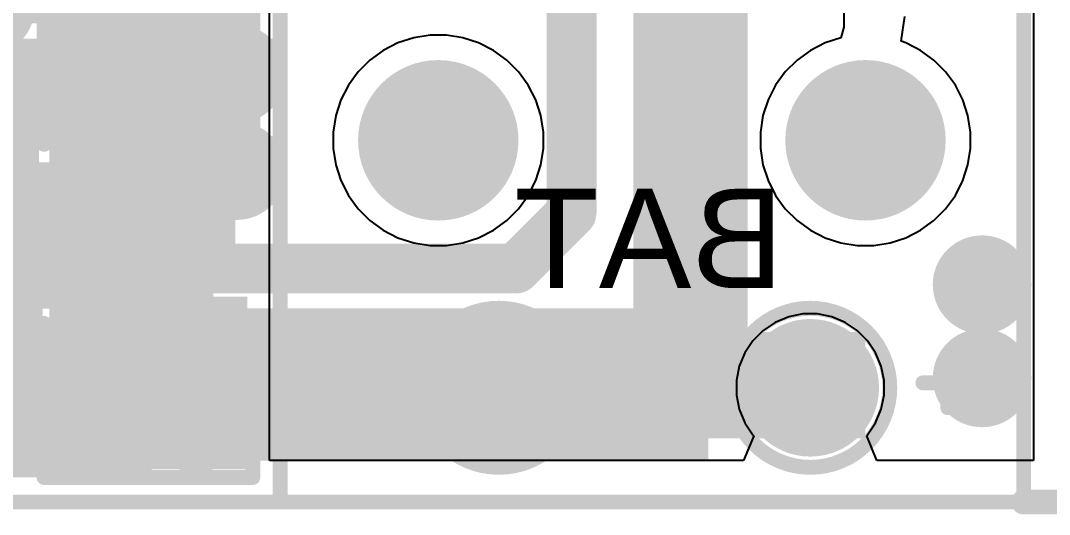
# Model space of a CAD drawing. Header units: millimetres. Extents: x -1.53 to 3.03, y -0.09 to 2.17.
# Drawn here: x 0.1208 to 0.3278, y -0.0025 to 0.0968 of the extents above; entities that cross this region are included whole.
import ezdxf

# ---------------------------------------------------------------- set-up
doc = ezdxf.new("R2010")
doc.units = ezdxf.units.MM
doc.header["$MEASUREMENT"] = 0
for name, color, linetype in [('BottomLayer', 5, 'Continuous'), ('BottomOverlay', 54, 'Continuous'), ('BottomPaste', 16, 'Continuous'), ('BottomSolder', 6, 'Continuous'), ('Mechanical1', 6, 'Continuous'), ('Mechanical2', 216, 'Continuous'), ('PadHoleLayer', 156, 'Continuous'), ('TopLayer', 1, 'Continuous'), ('TopOverlay', 2, 'Continuous'), ('TopPaste', 8, 'Continuous'), ('TopSolder', 216, 'Continuous'), ('ViaHoleLayer', 16, 'Continuous')]:
    doc.layers.add(name, color=color, linetype=linetype)
doc.styles.add('Arial', font='', dxfattribs={"height": 0.2})
doc.styles.get('Arial').set_extended_font_data('Arial')

# ---------------------------------------------------------------- blocks, each defined once
blk = doc.blocks.new('DC_096_3')
at = {"layer": 'BottomSolder'}
h = blk.add_hatch(color=6, dxfattribs=at)
edge = h.paths.add_edge_path()
edge.add_arc((0.05512, 0.04905), 0.00197, 0, 360)
h = blk.add_hatch(color=6, dxfattribs=at)
edge = h.paths.add_edge_path()
edge.add_arc((0.05512, -0.03691), 0.00197, 0, 360)
at = {"layer": 'PadHoleLayer'}
h = blk.add_hatch(color=156, dxfattribs=at)
edge = h.paths.add_edge_path()
edge.add_arc((0.05512, 0.04905), 0.01614, 0, 360)
h = blk.add_hatch(color=156, dxfattribs=at)
edge = h.paths.add_edge_path()
edge.add_arc((0.05512, -0.03691), 0.01614, 0, 360)
at = {"layer": 'TopLayer'}
for points in [[(-0.08071, 0.08087), (-0.02953, 0.08087), (-0.02953, 0.01001), (-0.08071, 0.01001)], [(-0.08071, -0.02936), (-0.02953, -0.02936), (-0.02953, -0.06873), (-0.08071, -0.06873)]]:
    blk.add_hatch(color=1, dxfattribs=at).paths.add_polyline_path(points)
at = {"layer": 'TopPaste'}
for points in [[(-0.08071, 0.08087), (-0.02953, 0.08087), (-0.02953, 0.01001), (-0.08071, 0.01001)], [(-0.08071, -0.02936), (-0.02953, -0.02936), (-0.02953, -0.06873), (-0.08071, -0.06873)]]:
    blk.add_hatch(color=8, dxfattribs=at).paths.add_polyline_path(points)
at = {"layer": 'TopSolder'}
for points in [[(-0.08268, 0.08284), (-0.02756, 0.08284), (-0.02756, 0.00804), (-0.08268, 0.00804)], [(-0.08268, -0.02739), (-0.02756, -0.02739), (-0.02756, -0.0707), (-0.08268, -0.0707)]]:
    blk.add_hatch(color=216, dxfattribs=at).paths.add_polyline_path(points)
h = blk.add_hatch(color=216, dxfattribs=at)
edge = h.paths.add_edge_path()
edge.add_arc((0.05512, 0.04905), 0.00197, 0, 360)
h = blk.add_hatch(color=216, dxfattribs=at)
edge = h.paths.add_edge_path()
edge.add_arc((0.05512, -0.03691), 0.00197, 0, 360)
at = {"layer": 'TopOverlay'}
for points, const_width in [([(-0.08071, -0.06873), (-0.08071, 0.08087)], 0.003), ([(-0.02321, 0.04437), (-0.01821, 0.04937)], 0.00787), ([(-0.01821, 0.03937), (-0.01821, 0.04937)], 0.00787), ([(-0.01821, 0.03937), (-0.02321, 0.04437)], 0.00787)]:
    blk.add_lwpolyline(points, dxfattribs=dict(at, const_width=const_width))
for points, const_width in [([(-0.08146, 0.08087, 1), (-0.07996, 0.08087, 1)], 0.0015), ([(-0.02018, 0.04937, 1), (-0.01624, 0.04937, 1)], 0.00394), ([(-0.02018, 0.04937, 1), (-0.01624, 0.04937, 1)], 0.00394), ([(-0.02518, 0.04437, 1), (-0.02124, 0.04437, 1)], 0.00394), ([(-0.02518, 0.04437, 1), (-0.02124, 0.04437, 1)], 0.00394), ([(-0.02018, 0.03937, 1), (-0.01624, 0.03937, 1)], 0.00394), ([(-0.02018, 0.03937, 1), (-0.01624, 0.03937, 1)], 0.00394), ([(-0.08146, -0.06873, 1), (-0.07996, -0.06873, 1)], 0.0015)]:
    blk.add_lwpolyline(points, format="xyb", close=True, dxfattribs=dict(at, const_width=const_width))
blk = doc.blocks.new('14_LGA__2_5_3__7')
at = {"layer": 'TopLayer'}
for points in [[(-0.02657, 0.02382), (-0.02657, 0.04783), (-0.0128, 0.04783), (-0.0128, 0.02382)], [(-0.00689, 0.02382), (-0.00689, 0.04783), (0.00689, 0.04783), (0.00689, 0.02382)], [(0.0128, 0.02382), (0.0128, 0.04783), (0.02657, 0.04783), (0.02657, 0.02382)], [(-0.03366, 0.02264), (-0.05768, 0.02264), (-0.05768, 0.03642), (-0.03366, 0.03642)], [(0.05768, 0.02264), (0.03366, 0.02264), (0.03366, 0.03642), (0.05768, 0.03642)], [(-0.03366, 0.00295), (-0.05768, 0.00295), (-0.05768, 0.01673), (-0.03366, 0.01673)], [(0.05768, 0.00295), (0.03366, 0.00295), (0.03366, 0.01673), (0.05768, 0.01673)], [(-0.03366, -0.01673), (-0.05768, -0.01673), (-0.05768, -0.00295), (-0.03366, -0.00295)], [(0.05768, -0.01673), (0.03366, -0.01673), (0.03366, -0.00295), (0.05768, -0.00295)], [(-0.03366, -0.03642), (-0.05768, -0.03642), (-0.05768, -0.02264), (-0.03366, -0.02264)], [(0.05768, -0.03642), (0.03366, -0.03642), (0.03366, -0.02264), (0.05768, -0.02264)], [(-0.02657, -0.04783), (-0.02657, -0.02382), (-0.0128, -0.02382), (-0.0128, -0.04783)], [(-0.00689, -0.04783), (-0.00689, -0.02382), (0.00689, -0.02382), (0.00689, -0.04783)], [(0.0128, -0.04783), (0.0128, -0.02382), (0.02657, -0.02382), (0.02657, -0.04783)]]:
    blk.add_hatch(color=1, dxfattribs=at).paths.add_polyline_path(points)
at = {"layer": 'TopPaste'}
for points in [[(-0.02657, 0.02382), (-0.02657, 0.04783), (-0.0128, 0.04783), (-0.0128, 0.02382)], [(-0.00689, 0.02382), (-0.00689, 0.04783), (0.00689, 0.04783), (0.00689, 0.02382)], [(0.0128, 0.02382), (0.0128, 0.04783), (0.02657, 0.04783), (0.02657, 0.02382)], [(-0.03366, 0.02264), (-0.05768, 0.02264), (-0.05768, 0.03642), (-0.03366, 0.03642)], [(0.05768, 0.02264), (0.03366, 0.02264), (0.03366, 0.03642), (0.05768, 0.03642)], [(-0.03366, 0.00295), (-0.05768, 0.00295), (-0.05768, 0.01673), (-0.03366, 0.01673)], [(0.05768, 0.00295), (0.03366, 0.00295), (0.03366, 0.01673), (0.05768, 0.01673)], [(-0.03366, -0.01673), (-0.05768, -0.01673), (-0.05768, -0.00295), (-0.03366, -0.00295)], [(0.05768, -0.01673), (0.03366, -0.01673), (0.03366, -0.00295), (0.05768, -0.00295)], [(-0.03366, -0.03642), (-0.05768, -0.03642), (-0.05768, -0.02264), (-0.03366, -0.02264)], [(0.05768, -0.03642), (0.03366, -0.03642), (0.03366, -0.02264), (0.05768, -0.02264)], [(-0.02657, -0.04783), (-0.02657, -0.02382), (-0.0128, -0.02382), (-0.0128, -0.04783)], [(-0.00689, -0.04783), (-0.00689, -0.02382), (0.00689, -0.02382), (0.00689, -0.04783)], [(0.0128, -0.04783), (0.0128, -0.02382), (0.02657, -0.02382), (0.02657, -0.04783)]]:
    blk.add_hatch(color=8, dxfattribs=at).paths.add_polyline_path(points)
at = {"layer": 'TopSolder'}
for points in [[(-0.03057, 0.01982), (-0.03057, 0.05183), (-0.0088, 0.05183), (-0.0088, 0.01982)], [(-0.01089, 0.01982), (-0.01089, 0.05183), (0.01089, 0.05183), (0.01089, 0.01982)], [(0.0088, 0.01982), (0.0088, 0.05183), (0.03057, 0.05183), (0.03057, 0.01982)], [(-0.02966, 0.01864), (-0.06168, 0.01864), (-0.06168, 0.04042), (-0.02966, 0.04042)], [(0.06168, 0.01864), (0.02966, 0.01864), (0.02966, 0.04042), (0.06168, 0.04042)], [(-0.02966, -0.00105), (-0.06168, -0.00105), (-0.06168, 0.02073), (-0.02966, 0.02073)], [(0.06168, -0.00105), (0.02966, -0.00105), (0.02966, 0.02073), (0.06168, 0.02073)], [(-0.02966, -0.02073), (-0.06168, -0.02073), (-0.06168, 0.00105), (-0.02966, 0.00105)], [(0.06168, -0.02073), (0.02966, -0.02073), (0.02966, 0.00105), (0.06168, 0.00105)], [(-0.02966, -0.04042), (-0.06168, -0.04042), (-0.06168, -0.01864), (-0.02966, -0.01864)], [(-0.03057, -0.05183), (-0.03057, -0.01982), (-0.0088, -0.01982), (-0.0088, -0.05183)], [(-0.01089, -0.05183), (-0.01089, -0.01982), (0.01089, -0.01982), (0.01089, -0.05183)], [(0.0088, -0.05183), (0.0088, -0.01982), (0.03057, -0.01982), (0.03057, -0.05183)], [(0.06168, -0.04042), (0.02966, -0.04042), (0.02966, -0.01864), (0.06168, -0.01864)]]:
    blk.add_hatch(color=216, dxfattribs=at).paths.add_polyline_path(points)
at = {"layer": 'TopOverlay', "const_width": 0.003}
for points in [[(-0.06102, 0.04724), (-0.06102, 0.05118)], [(-0.0374, 0.05118), (-0.06102, 0.05118)], [(0.06102, 0.05118), (0.0374, 0.05118)], [(0.06102, 0.04724), (0.06102, 0.05118)], [(-0.06102, -0.05118), (-0.06102, -0.04724)], [(0.06102, -0.05118), (0.06102, -0.04724)], [(-0.0374, -0.05118), (-0.06102, -0.05118)], [(0.06102, -0.05118), (0.0374, -0.05118)]]:
    blk.add_lwpolyline(points, dxfattribs=at)
at = {"layer": 'TopOverlay', "const_width": 0.0015}
for points in [[(-0.06177, 0.05118, 1), (-0.06027, 0.05118, 1)], [(-0.06177, 0.05118, 1), (-0.06027, 0.05118, 1)], [(-0.03815, 0.05118, 1), (-0.03665, 0.05118, 1)], [(0.03665, 0.05118, 1), (0.03815, 0.05118, 1)], [(0.06027, 0.05118, 1), (0.06177, 0.05118, 1)], [(0.06027, 0.05118, 1), (0.06177, 0.05118, 1)], [(-0.06177, 0.04724, 1), (-0.06027, 0.04724, 1)], [(0.06027, 0.04724, 1), (0.06177, 0.04724, 1)], [(-0.06177, -0.04724, 1), (-0.06027, -0.04724, 1)], [(0.06027, -0.04724, 1), (0.06177, -0.04724, 1)], [(-0.06177, -0.05118, 1), (-0.06027, -0.05118, 1)], [(-0.06177, -0.05118, 1), (-0.06027, -0.05118, 1)], [(-0.03815, -0.05118, 1), (-0.03665, -0.05118, 1)], [(0.03665, -0.05118, 1), (0.03815, -0.05118, 1)], [(0.06027, -0.05118, 1), (0.06177, -0.05118, 1)], [(0.06027, -0.05118, 1), (0.06177, -0.05118, 1)]]:
    blk.add_lwpolyline(points, format="xyb", close=True, dxfattribs=at)
blk = doc.blocks.new('1_S______P___0_5___B_33')
at = {"layer": 'BottomLayer'}
h = blk.add_hatch(color=5, dxfattribs=at)
edge = h.paths.add_edge_path()
edge.add_arc((0, 0), 0.00984, 0, 360)
at = {"layer": 'BottomPaste'}
h = blk.add_hatch(color=16, dxfattribs=at)
edge = h.paths.add_edge_path()
edge.add_arc((0, 0), 0.00984, 0, 360)
at = {"layer": 'BottomSolder'}
h = blk.add_hatch(color=6, dxfattribs=at)
edge = h.paths.add_edge_path()
edge.add_arc((0, 0), 0.01384, 0, 360)
at = {"layer": 'BottomOverlay'}
for points, const_width in [([(0.016, 0, 1), (-0.016, 0, 1)], 0.003), ([(-0.01675, 0, 1), (-0.01525, 0, 1)], 0.0015), ([(0.01525, 0, 1), (0.01675, 0, 1)], 0.0015)]:
    blk.add_lwpolyline(points, format="xyb", close=True, dxfattribs=dict(at, const_width=const_width))
blk = doc.blocks.new('1_S______P___0_5___B_34')
at = {"layer": 'BottomLayer'}
h = blk.add_hatch(color=5, dxfattribs=at)
edge = h.paths.add_edge_path()
edge.add_arc((0, 0), 0.00984, 0, 360)
at = {"layer": 'BottomPaste'}
h = blk.add_hatch(color=16, dxfattribs=at)
edge = h.paths.add_edge_path()
edge.add_arc((0, 0), 0.00984, 0, 360)
at = {"layer": 'BottomSolder'}
h = blk.add_hatch(color=6, dxfattribs=at)
edge = h.paths.add_edge_path()
edge.add_arc((0, 0), 0.01384, 0, 360)
at = {"layer": 'BottomOverlay'}
for points, const_width in [([(0.016, 0, 1), (-0.016, 0, 1)], 0.003), ([(-0.01675, 0, 1), (-0.01525, 0, 1)], 0.0015), ([(0.01525, 0, 1), (0.01675, 0, 1)], 0.0015)]:
    blk.add_lwpolyline(points, format="xyb", close=True, dxfattribs=dict(at, const_width=const_width))
blk = doc.blocks.new('C___0603_B_43')
at = {"layer": 'BottomLayer'}
for points in [[(-0.045, -0.0175), (-0.045, 0.0175), (-0.015, 0.0175), (-0.015, -0.0175)], [(0.015, -0.0175), (0.015, 0.0175), (0.045, 0.0175), (0.045, -0.0175)]]:
    blk.add_hatch(color=5, dxfattribs=at).paths.add_polyline_path(points)
at = {"layer": 'BottomPaste'}
for points in [[(-0.045, -0.0175), (-0.045, 0.0175), (-0.015, 0.0175), (-0.015, -0.0175)], [(0.015, -0.0175), (0.015, 0.0175), (0.045, 0.0175), (0.045, -0.0175)]]:
    blk.add_hatch(color=16, dxfattribs=at).paths.add_polyline_path(points)
at = {"layer": 'BottomSolder'}
for points in [[(-0.04736, -0.01986), (-0.04736, 0.01986), (-0.01264, 0.01986), (-0.01264, -0.01986)], [(0.01264, -0.01986), (0.01264, 0.01986), (0.04736, 0.01986), (0.04736, -0.01986)]]:
    blk.add_hatch(color=6, dxfattribs=at).paths.add_polyline_path(points)
at = {"layer": 'BottomOverlay', "const_width": 0.003}
for points in [[(-0.049, 0.021), (-0.018, 0.021)], [(-0.049, 0.021), (-0.049, -0.021)], [(0.018, 0.021), (0.049, 0.021)], [(0.049, 0.021), (0.049, -0.021)], [(-0.049, -0.021), (-0.018, -0.021)], [(0.018, -0.021), (0.049, -0.021)]]:
    blk.add_lwpolyline(points, dxfattribs=at)
at = {"layer": 'BottomOverlay', "const_width": 0.0015}
for points in [[(-0.04975, 0.021, 1), (-0.04825, 0.021, 1)], [(-0.04975, 0.021, 1), (-0.04825, 0.021, 1)], [(-0.01875, 0.021, 1), (-0.01725, 0.021, 1)], [(0.01725, 0.021, 1), (0.01875, 0.021, 1)], [(0.04825, 0.021, 1), (0.04975, 0.021, 1)], [(0.04825, 0.021, 1), (0.04975, 0.021, 1)], [(-0.04975, -0.021, 1), (-0.04825, -0.021, 1)], [(-0.04975, -0.021, 1), (-0.04825, -0.021, 1)], [(-0.01875, -0.021, 1), (-0.01725, -0.021, 1)], [(0.01725, -0.021, 1), (0.01875, -0.021, 1)], [(0.04825, -0.021, 1), (0.04975, -0.021, 1)], [(0.04825, -0.021, 1), (0.04975, -0.021, 1)]]:
    blk.add_lwpolyline(points, format="xyb", close=True, dxfattribs=at)

msp = doc.modelspace()

# ---------------------------------------------------------------- hatches: boundary and pattern name
at = {"layer": 'BottomLayer'}
for points in [[(0.12901, 0.08781), (0.14089, 0.08781), (0.14089, 0.12125), (0.12901, 0.12125)], [(0.12901, 0.05604), (0.16401, 0.05604), (0.16401, 0.08781), (0.12901, 0.08781)], [(0.07432, 0.04542), (0.16401, 0.04542), (0.16401, 0.06831), (0.07432, 0.06831)], [(0.06628, 0.02643), (0.12524, 0.02643), (0.12524, 0.04112), (0.06628, 0.04112)], [(0.16166, 0.00834), (0.25913, 0.00834), (0.25913, 0.03892), (0.16166, 0.03892)], [(0.00994, 0.00834), (0.18324, 0.00834), (0.18324, 0.02326), (0.00994, 0.02326)]]:
    msp.add_hatch(color=5, dxfattribs=at).paths.add_polyline_path(points)
h = msp.add_hatch(color=5, dxfattribs=at)
edge = h.paths.add_edge_path()
edge.add_arc((0.31423, 0.04372), 0.00591, 0, 360)
h = msp.add_hatch(color=5, dxfattribs=at)
edge = h.paths.add_edge_path()
edge.add_arc((0.31423, 0.02495), 0.00591, 0, 360)
h = msp.add_hatch(color=5, dxfattribs=at)
edge = h.paths.add_edge_path()
edge.add_arc((0.27967, 0.02297), 0.00591, 0, 360)
at = {"layer": 'BottomSolder'}
h = msp.add_hatch(color=6, dxfattribs=at)
edge = h.paths.add_edge_path()
edge.add_arc((0.11378, 0.09969), 0.00991, 0, 360)
h = msp.add_hatch(color=6, dxfattribs=at)
edge = h.paths.add_edge_path()
edge.add_arc((0.31423, 0.04372), 0.00991, 0, 360)
h = msp.add_hatch(color=6, dxfattribs=at)
edge = h.paths.add_edge_path()
edge.add_arc((0.11347, 0.034), 0.00991, 0, 360)
h = msp.add_hatch(color=6, dxfattribs=at)
edge = h.paths.add_edge_path()
edge.add_arc((0.31423, 0.02495), 0.00991, 0, 360)
h = msp.add_hatch(color=6, dxfattribs=at)
edge = h.paths.add_edge_path()
edge.add_arc((0.27967, 0.02297), 0.00991, 0, 360)
at = {"layer": 'TopLayer'}
for points in [[(0.24409, 0.0187), (0.26709, 0.0187), (0.26709, 0.14617), (0.24409, 0.14617)], [(0.10261, 0.03888), (0.12448, 0.03888), (0.12448, 0.09321), (0.10261, 0.09321)], [(0.13553, 0.07943), (0.17261, 0.07943), (0.17261, 0.09321), (0.13553, 0.09321)], [(0.13553, 0.05975), (0.17261, 0.05975), (0.17261, 0.07353), (0.13553, 0.07353)], [(0.10776, 0.03888), (0.15955, 0.03888), (0.15955, 0.05414), (0.10776, 0.05414)], [(0.24409, 0.0128), (0.29072, 0.0128), (0.29072, 0.03416), (0.24409, 0.03416)]]:
    msp.add_hatch(color=1, dxfattribs=at).paths.add_polyline_path(points)
h = msp.add_hatch(color=1, dxfattribs=at)
edge = h.paths.add_edge_path()
edge.add_arc((0.16425, 0.0861), 0.00591, 0, 360)
h = msp.add_hatch(color=1, dxfattribs=at)
edge = h.paths.add_edge_path()
edge.add_arc((0.16425, 0.06664), 0.00591, 0, 360)
h = msp.add_hatch(color=1, dxfattribs=at)
edge = h.paths.add_edge_path()
edge.add_arc((0.27967, 0.02297), 0.00591, 0, 360)
at = {"layer": 'TopSolder'}
h = msp.add_hatch(color=216, dxfattribs=at)
edge = h.paths.add_edge_path()
edge.add_arc((0.16425, 0.0861), 0.00991, 0, 360)
h = msp.add_hatch(color=216, dxfattribs=at)
edge = h.paths.add_edge_path()
edge.add_arc((0.16425, 0.06664), 0.00991, 0, 360)
h = msp.add_hatch(color=216, dxfattribs=at)
edge = h.paths.add_edge_path()
edge.add_arc((0.27967, 0.02297), 0.00991, 0, 360)
at = {"layer": 'ViaHoleLayer'}
h = msp.add_hatch(color=16, dxfattribs=at)
edge = h.paths.add_edge_path()
edge.add_arc((0.16425, 0.0861), 0.00295, 0, 360)
h = msp.add_hatch(color=16, dxfattribs=at)
edge = h.paths.add_edge_path()
edge.add_arc((0.16425, 0.06664), 0.00295, 0, 360)
h = msp.add_hatch(color=16, dxfattribs=at)
edge = h.paths.add_edge_path()
edge.add_arc((0.31423, 0.04372), 0.00295, 0, 360)
h = msp.add_hatch(color=16, dxfattribs=at)
edge = h.paths.add_edge_path()
edge.add_arc((0.31423, 0.02495), 0.00295, 0, 360)
h = msp.add_hatch(color=16, dxfattribs=at)
edge = h.paths.add_edge_path()
edge.add_arc((0.27967, 0.02297), 0.00295, 0, 360)

# ---------------------------------------------------------------- linework, layer by layer
at = {"layer": 'BottomLayer'}
for p, q in [((0.32461, 0.21425), (0.32461, 0.00834)), ((0.17089, 0.00834), (0.17089, 0.10769)), ((0.2864, 0.09853), (0.28642, 0.09552)), ((0.29794, 0.09266), (0.29873, 0.09766)), ((0.28642, 0.09552), (0.28583, 0.09338)), ((0.19988, 0.09338), (0.19671, 0.09235)), ((0.20316, 0.0939), (0.19988, 0.09338)), ((0.20649, 0.0939), (0.20316, 0.0939)), ((0.20978, 0.09338), (0.20649, 0.0939)), ((0.21294, 0.09235), (0.20978, 0.09338)), ((0.28583, 0.09338), (0.28266, 0.09235)), ((0.19671, 0.09235), (0.19375, 0.09084)), ((0.21591, 0.09084), (0.21294, 0.09235)), ((0.28266, 0.09235), (0.2797, 0.09084)), ((0.2989, 0.09235), (0.29794, 0.09266)), ((0.30186, 0.09084), (0.2989, 0.09235)), ((0.19375, 0.09084), (0.19105, 0.08888)), ((0.2186, 0.08888), (0.21591, 0.09084)), ((0.2797, 0.09084), (0.27701, 0.08888)), ((0.30455, 0.08888), (0.30186, 0.09084)), ((0.19105, 0.08888), (0.1887, 0.08653)), ((0.22095, 0.08653), (0.2186, 0.08888)), ((0.27701, 0.08888), (0.27465, 0.08653)), ((0.30691, 0.08653), (0.30455, 0.08888)), ((0.1887, 0.08653), (0.18674, 0.08384)), ((0.22291, 0.08384), (0.22095, 0.08653)), ((0.27465, 0.08653), (0.2727, 0.08384)), ((0.30886, 0.08384), (0.30691, 0.08653)), ((0.18674, 0.08384), (0.18523, 0.08087)), ((0.22442, 0.08087), (0.22291, 0.08384)), ((0.2727, 0.08384), (0.27119, 0.08087)), ((0.31037, 0.08087), (0.30886, 0.08384)), ((0.18523, 0.08087), (0.18421, 0.07771)), ((0.22545, 0.07771), (0.22442, 0.08087)), ((0.27119, 0.08087), (0.27016, 0.07771)), ((0.3114, 0.07771), (0.31037, 0.08087)), ((0.18421, 0.07771), (0.18368, 0.07442)), ((0.22597, 0.07442), (0.22545, 0.07771)), ((0.27016, 0.07771), (0.26964, 0.07442)), ((0.31192, 0.07442), (0.3114, 0.07771)), ((0.18368, 0.07442), (0.18368, 0.07109)), ((0.22597, 0.07109), (0.22597, 0.07442)), ((0.26964, 0.07442), (0.26964, 0.07109)), ((0.31192, 0.07109), (0.31192, 0.07442)), ((0.18368, 0.07109), (0.18421, 0.06781)), ((0.22545, 0.06781), (0.22597, 0.07109)), ((0.26964, 0.07109), (0.27016, 0.06781)), ((0.3114, 0.06781), (0.31192, 0.07109)), ((0.18421, 0.06781), (0.18523, 0.06464)), ((0.22442, 0.06464), (0.22545, 0.06781)), ((0.27016, 0.06781), (0.27119, 0.06464)), ((0.31037, 0.06464), (0.3114, 0.06781)), ((0.18523, 0.06464), (0.18674, 0.06168)), ((0.22291, 0.06168), (0.22442, 0.06464)), ((0.27119, 0.06464), (0.2727, 0.06168)), ((0.30886, 0.06168), (0.31037, 0.06464)), ((0.18674, 0.06168), (0.1887, 0.05898)), ((0.22095, 0.05898), (0.22291, 0.06168)), ((0.2727, 0.06168), (0.27465, 0.05898)), ((0.30691, 0.05898), (0.30886, 0.06168)), ((0.1887, 0.05898), (0.19105, 0.05663)), ((0.2186, 0.05663), (0.22095, 0.05898)), ((0.27465, 0.05898), (0.27701, 0.05663)), ((0.30455, 0.05663), (0.30691, 0.05898)), ((0.19105, 0.05663), (0.19375, 0.05467)), ((0.21591, 0.05467), (0.2186, 0.05663)), ((0.27701, 0.05663), (0.2797, 0.05467)), ((0.30186, 0.05467), (0.30455, 0.05663)), ((0.19375, 0.05467), (0.19671, 0.05316)), ((0.21294, 0.05316), (0.21591, 0.05467)), ((0.2797, 0.05467), (0.28266, 0.05316)), ((0.2989, 0.05316), (0.30186, 0.05467)), ((0.19671, 0.05316), (0.19988, 0.05214)), ((0.19988, 0.05214), (0.20316, 0.05161)), ((0.20649, 0.05161), (0.20978, 0.05214)), ((0.20978, 0.05214), (0.21294, 0.05316)), ((0.28266, 0.05316), (0.28583, 0.05214)), ((0.28583, 0.05214), (0.28912, 0.05161)), ((0.29244, 0.05161), (0.29573, 0.05214)), ((0.29573, 0.05214), (0.2989, 0.05316)), ((0.20316, 0.05161), (0.20649, 0.05161)), ((0.28912, 0.05161), (0.29244, 0.05161)), ((0.2782, 0.03782), (0.27534, 0.03725)), ((0.28113, 0.03782), (0.2782, 0.03782)), ((0.28399, 0.03725), (0.28113, 0.03782)), ((0.27263, 0.03613), (0.2702, 0.0345)), ((0.27534, 0.03725), (0.27263, 0.03613)), ((0.2867, 0.03613), (0.28399, 0.03725)), ((0.28913, 0.0345), (0.2867, 0.03613)), ((0.2702, 0.0345), (0.26814, 0.03244)), ((0.29119, 0.03244), (0.28913, 0.0345)), ((0.26814, 0.03244), (0.26651, 0.03001)), ((0.29282, 0.03001), (0.29119, 0.03244)), ((0.26651, 0.03001), (0.26539, 0.0273)), ((0.29394, 0.0273), (0.29282, 0.03001)), ((0.26539, 0.0273), (0.26482, 0.02444)), ((0.29451, 0.02444), (0.29394, 0.0273)), ((0.26482, 0.02444), (0.26482, 0.02151)), ((0.29451, 0.02151), (0.29451, 0.02444)), ((0.26482, 0.02151), (0.26539, 0.01865)), ((0.29394, 0.01865), (0.29451, 0.02151)), ((0.26539, 0.01865), (0.26651, 0.01594)), ((0.29282, 0.01594), (0.29394, 0.01865)), ((0.26651, 0.01594), (0.26814, 0.01351)), ((0.29119, 0.01351), (0.29282, 0.01594)), ((0.26831, 0.01334), (0.26624, 0.00834)), ((0.26814, 0.01351), (0.26831, 0.01334)), ((0.29102, 0.01334), (0.29119, 0.01351)), ((0.29309, 0.00834), (0.29102, 0.01334)), ((0.26624, 0.00834), (0.17089, 0.00834)), ((0.32461, 0.00834), (0.29309, 0.00834))]:
    msp.add_line(p, q, dxfattribs=at)
at = {"layer": 'BottomOverlay', "const_width": 0.003}
for points in [[(0.30734, 0.01897), (0.30734, 0.02897)], [(0.18538, 0.02397), (0.19538, 0.02397)], [(0.30234, 0.02397), (0.31234, 0.02397)]]:
    msp.add_lwpolyline(points, dxfattribs=at)
at = {"layer": 'BottomOverlay', "const_width": 0.0015}
for points in [[(0.30659, 0.02897, 1), (0.30809, 0.02897, 1)], [(0.18463, 0.02397, 1), (0.18613, 0.02397, 1)], [(0.19463, 0.02397, 1), (0.19613, 0.02397, 1)], [(0.30159, 0.02397, 1), (0.30309, 0.02397, 1)], [(0.31159, 0.02397, 1), (0.31309, 0.02397, 1)], [(0.30659, 0.01897, 1), (0.30809, 0.01897, 1)]]:
    msp.add_lwpolyline(points, format="xyb", close=True, dxfattribs=at)
at = {"layer": 'Mechanical1', "const_width": 0.005}
msp.add_lwpolyline([(0.32261, 0), (0.684, 0)], dxfattribs=at)
at = {"layer": 'Mechanical1', "const_width": 0.0025}
msp.add_lwpolyline([(0.32136, 0, 1), (0.32386, 0, 1)], format="xyb", close=True, dxfattribs=at)
at = {"layer": 'Mechanical2', "const_width": 0.003}
msp.add_lwpolyline([(0, 0), (0.47244, 0)], dxfattribs=at)
at = {"layer": 'TopLayer', "const_width": 0.01}
for points in [[(0.23166, 0.05817), (0.23166, 0.13229)], [(0.22044, 0.04695), (0.23166, 0.05817)], [(0.14754, 0.04695), (0.22044, 0.04695)]]:
    msp.add_lwpolyline(points, dxfattribs=at)
at = {"layer": 'TopLayer', "const_width": 0.005}
for points in [[(0.22916, 0.05817, 1), (0.23416, 0.05817, 1)], [(0.22916, 0.05817, 1), (0.23416, 0.05817, 1)], [(0.14504, 0.04695, 1), (0.15004, 0.04695, 1)], [(0.21794, 0.04695, 1), (0.22294, 0.04695, 1)], [(0.21794, 0.04695, 1), (0.22294, 0.04695, 1)]]:
    msp.add_lwpolyline(points, format="xyb", close=True, dxfattribs=at)
at = {"layer": 'TopOverlay', "const_width": 0.003}
for points in [[(0.173, 0), (0.173, 0.20858)], [(0.32261, 0), (0.32261, 0.20858)], [(0.173, 0), (0.32261, 0)]]:
    msp.add_lwpolyline(points, dxfattribs=at)
at = {"layer": 'TopOverlay', "const_width": 0.0015}
for points in [[(0.17225, 0, 1), (0.17375, 0, 1)], [(0.17225, 0, 1), (0.17375, 0, 1)], [(0.32186, 0, 1), (0.32336, 0, 1)], [(0.32186, 0, 1), (0.32336, 0, 1)]]:
    msp.add_lwpolyline(points, format="xyb", close=True, dxfattribs=at)

# ---------------------------------------------------------------- block references
for name, p, rotation in [('DC_096_3', (0.24173, 0.12787), 270), ('14_LGA__2_5_3__7', (0.10671, 0.06664), 270), ('C___0603_B_43', (0.14651, 0.05393), 90), ('1_S______P___0_5___B_33', (0.217, 0.02297), 180), ('1_S______P___0_5___B_34', (0.27967, 0.02297), 180)]:
    msp.add_blockref(name, p, dxfattribs=dict(rotation=rotation))

# ---------------------------------------------------------------- texts
at = {"layer": 'BottomOverlay', "style": 'Arial', "text_generation_flag": 2}
msp.add_text('BAT', height=0.02, dxfattribs=at).set_placement((0.27439, 0.04302))

doc.saveas('drawing.dxf')
